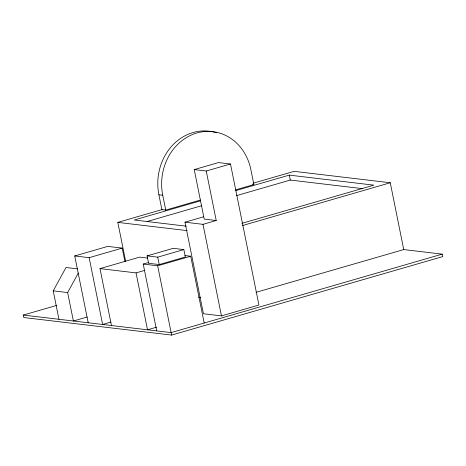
<?xml version="1.0" encoding="UTF-8"?>
<svg xmlns="http://www.w3.org/2000/svg" width="466" height="466" viewBox="0 0 466 466"><rect width="100%" height="100%" fill="white"/><g stroke="black" fill="none" stroke-linecap="round" stroke-linejoin="round"><path stroke-width="0.7" d="M58.961 319.297L53.223 290.842L66.015 267.496L77.548 268.865M87.159 317.02L73.383 321.01L67.646 292.549L78.364 272.994M194.229 169.595L206.246 171.016L216.23 220.505L204.207 219.084L194.229 169.595L218.472 162.576L230.489 164.003L258.933 305.044L221.466 315.89L203.438 313.752L184.979 222.195L203.706 216.772M206.246 171.016L230.489 164.003M125.698 261.478L117.816 222.387L162.413 209.479M253.003 183.255L294.122 171.348L390.269 182.759L403.742 249.572L256.009 292.339M216.37 132.787A51.184 45.103 -83.2 0 0 158.894 194.782L161.888 209.63L165.739 210.084L200.444 200.036M235.843 189.79L253.888 184.565L250.894 169.717A51.184 45.103 -83.2 0 0 196.838 132.991A51.184 45.103 -83.2 0 0 162.745 195.237L165.739 210.084M200.596 200.794L134.255 219.999L186.284 226.173M235.511 190.687L289.281 175.117L373.831 185.153L241.848 223.36M147.122 221.513L201.592 205.739M236.512 195.633L290.283 180.068L362.542 188.643M88.202 322.769L74.729 255.956L107.786 246.386L122.209 248.098L124.935 261.601M184.979 222.195L203.007 224.338L216.23 220.505M74.729 255.956L89.152 257.669L122.209 248.098M242.536 225.527L390.269 182.759M111.467 325.53L99.992 268.614L139.66 257.133L147.594 258.071M147.11 255.881L173.218 248.326L183.849 249.584L185.346 257.011L159.238 264.566L148.607 263.307L147.11 255.881L157.741 257.145L183.849 249.584M156.71 330.895L143.237 264.088L148.747 262.492M143.237 264.088L157.659 265.795L190.716 256.23L204.19 323.037M99.992 268.614L136.049 272.895L144.402 270.478M403.259 249.514L442.199 254.133L442.7 256.609L171.628 335.083L23.801 317.538L23.3 315.063L56.788 305.37M110.891 322.088L102.625 324.476L89.152 257.669M156.57 327.184L147.524 329.806L136.049 272.895M442.199 254.133L171.133 332.608L23.3 315.063M252.607 184.414L253.888 184.565M158.894 194.782L162.745 195.237M117.816 222.387L187.215 230.623M184.95 255.543L190.716 256.23M198.516 297.18L200.689 297.436M53.223 290.842L67.646 292.549M289.281 175.117L290.283 180.068M203.007 224.338L221.466 315.89M157.741 257.145L159.238 264.566M157.659 265.795L171.628 335.083"/></g></svg>
